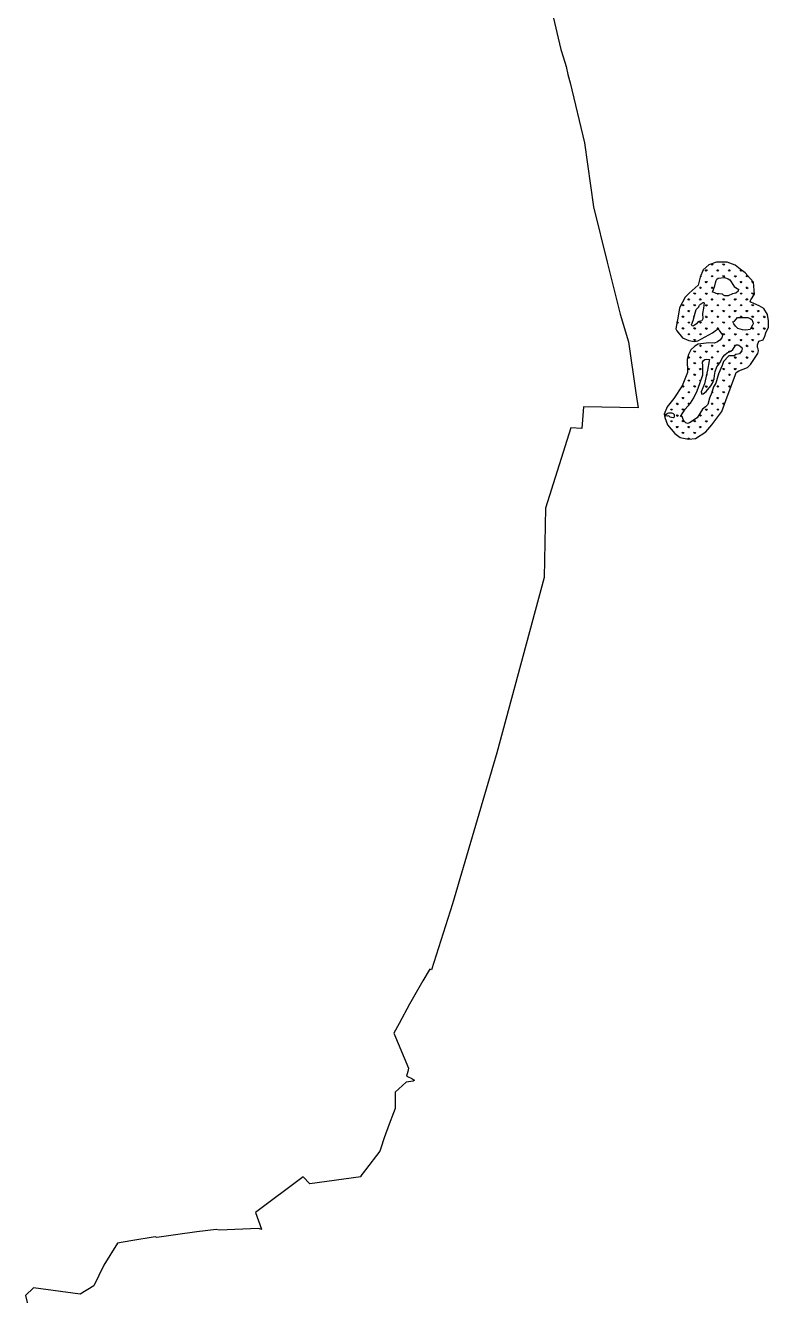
# Model space of a CAD drawing. Header units: metres. Extents: x 273377 to 358923, y 1974345 to 2116525.
# Drawn here: x 285333 to 287633, y 2006071 to 2010003 of the extents above; entities that cross this region are included whole.
import ezdxf

# ---------------------------------------------------------------- set-up
doc = ezdxf.new("R2010")
doc.units = ezdxf.units.M
doc.header["$MEASUREMENT"] = 0
doc.layers.add('DISTRICT BOUNDRY', color=86, linetype='Continuous')
doc.layers.add('MANGROOVE BUFFER ZONE', color=120, linetype='Continuous')

msp = doc.modelspace()

# ---------------------------------------------------------------- hatches: boundary and pattern name
at = {"layer": 'MANGROOVE BUFFER ZONE'}
h = msp.add_hatch(dxfattribs=at)
h.set_pattern_fill('GRASS', color=256)
h.set_pattern_definition([(90, (0, 0), (-17.96051224, 17.96051224), [4.7625, -31.15852448]), (45, (0, 0), (-17.96051224, 17.96051224), [4.7625, -20.6375]), (135, (0, 0), (-17.96051224, -17.96051224), [4.7625, -20.6375])])
h.paths.add_polyline_path([(287629, 2009108), (287618.2, 2009126.6), (287603.4, 2009134.9), (287587, 2009141.7), (287577.4, 2009146), (287576.1, 2009148.9), (287578.4, 2009153.9), (287589.7, 2009171.2), (287586.5, 2009207.8), (287576.2, 2009219.5), (287560.3, 2009237.2), (287544.7, 2009248.9), (287529.5, 2009261.1), (287513.4, 2009266.7), (287504.6, 2009269.7), (287486.2, 2009270.4), (287471.7, 2009269.6), (287448, 2009261.8), (287430.3, 2009246.1), (287421, 2009223.3), (287414.5, 2009198.9), (287387, 2009174.1), (287374.8, 2009161.7), (287357.6, 2009128.4), (287353, 2009102.7), (287345.7, 2009063.4), (287349, 2009057.6), (287366.1, 2009036.1), (287386.5, 2009027.5), (287403.5, 2009025), (287414, 2009026.1), (287459.7, 2009051.4), (287471.8, 2009060.9), (287476.4, 2009062.8), (287479.4, 2009060.2), (287482.4, 2009055.6), (287490.3, 2009045.1), (287487.9, 2009035.8), (287482.1, 2009029), (287474.5, 2009023), (287465.5, 2009019.2), (287447.6, 2009020.2), (287415, 2009016.1), (287404.1, 2009010.4), (287392.1, 2008998.4), (287384.7, 2008984.1), (287380.9, 2008968.6), (287381.8, 2008928.6), (287365.4, 2008887.1), (287340.1, 2008848.2), (287319.1, 2008821.8), (287310, 2008799.5), (287311.5, 2008788.8), (287319.9, 2008766.5), (287342.9, 2008739.6), (287358.9, 2008727.1), (287384.5, 2008722.3), (287406.9, 2008724.7), (287438.3, 2008744.7), (287456.8, 2008766.1), (287488.6, 2008807.9), (287504.6, 2008853), (287513.4, 2008875), (287521.1, 2008897.5), (287529.7, 2008919.6), (287532.1, 2008928.3), (287540.6, 2008934.2), (287567.6, 2008944.2), (287577, 2008953.5), (287599.8, 2008987.8), (287601.3, 2008995.8), (287600.8, 2009001.9), (287598.1, 2009006.1), (287598.3, 2009014.2), (287602.6, 2009025.5), (287615.8, 2009030.1), (287621.5, 2009041), (287624.3, 2009051.8), (287632.9, 2009069.1), (287632.9, 2009088.7)])
h.paths.add_polyline_path([(287522.5, 2009085.3), (287527.1, 2009087.8), (287532.3, 2009093.2), (287536.2, 2009098.4), (287568.4, 2009099.1), (287575.5, 2009096.1), (287580.7, 2009092.2), (287584.1, 2009084.2), (287585.3, 2009079.1), (287583.3, 2009075), (287578.2, 2009065.5), (287575.8, 2009061.6), (287562.4, 2009059.6), (287551.8, 2009060.5), (287537.2, 2009064.6), (287530.6, 2009071.5), (287525.1, 2009079.4)], flags=16)
h.paths.add_polyline_path([(287497.8, 2009165.5), (287493.1, 2009167.9), (287489.8, 2009171.3), (287471.1, 2009172.9), (287466.4, 2009175), (287461.4, 2009177), (287459.7, 2009177.3), (287466.4, 2009196.7), (287468.4, 2009205.8), (287470.7, 2009213.2), (287473, 2009217.4), (287477.1, 2009220.1), (287496.8, 2009222.8), (287507.3, 2009218.6), (287513.1, 2009215.5), (287526.4, 2009195), (287537.1, 2009187.6), (287539.6, 2009186.8), (287538.8, 2009179.9), (287531.6, 2009174.6), (287520.8, 2009171.9), (287508.2, 2009165.9)], flags=16)
h.paths.add_polyline_path([(287428.8, 2009110.9), (287429.5, 2009094.7), (287426.1, 2009089), (287417.5, 2009086.3), (287412.7, 2009083.6), (287410, 2009079.5), (287405.8, 2009076.2), (287403.2, 2009075), (287400, 2009073.1), (287398.3, 2009072.5), (287396.4, 2009072.9), (287395.7, 2009073.6), (287393.8, 2009076.1), (287399.5, 2009089.2), (287403.6, 2009104.9), (287406.5, 2009115.9), (287408.6, 2009123.4), (287417.4, 2009131.6), (287417.7, 2009135.1), (287419.4, 2009137.3), (287422.1, 2009139.8), (287424.1, 2009141.4), (287425.9, 2009142.5), (287428.4, 2009144.7), (287430, 2009145.3), (287431.5, 2009145.3), (287433.2, 2009143.7), (287431.4, 2009128.1)], flags=16)
h.paths.add_polyline_path([(287533.7, 2009014.2), (287537.8, 2009014.2), (287540.6, 2009012.8), (287545.6, 2009009.1), (287550, 2009006.2), (287550.6, 2009001.9), (287549.9, 2008997.2), (287547.7, 2008993.3), (287542.6, 2008986.5), (287531.8, 2008984.5), (287526.4, 2008980.5), (287510.2, 2008980.5), (287493.8, 2008962.6), (287489.1, 2008950.2), (287478.3, 2008924.2), (287469.3, 2008896), (287462, 2008884.1), (287457, 2008866.6), (287450.1, 2008849.4), (287444.5, 2008830), (287437.5, 2008822.8), (287428.3, 2008814.9), (287411.9, 2008788.6), (287387.8, 2008772.3), (287382.4, 2008770.5), (287377.1, 2008773.1), (287371.8, 2008777.8), (287368.3, 2008783.5), (287365.1, 2008792.4), (287360.5, 2008792.1), (287374.7, 2008815.2), (287391.6, 2008833.8), (287401.5, 2008850.4), (287411.5, 2008871.7), (287420, 2008894.9), (287428.9, 2008921.6), (287429.3, 2008949.6), (287428.8, 2008960.9), (287431.7, 2008966), (287435.9, 2008968.8), (287440.6, 2008969.6), (287449.6, 2008969.2), (287449.1, 2008964.7), (287444.1, 2008935.9), (287434.7, 2008893.1), (287424.4, 2008869.1), (287426, 2008861.2), (287430.5, 2008862.6), (287440, 2008870.1), (287454, 2008887), (287459.3, 2008895.7), (287464.4, 2008908.9), (287465, 2008919.5), (287467.4, 2008931.2), (287472.7, 2008946.3), (287482.1, 2008958.2), (287490.8, 2008976), (287497.3, 2008982.8), (287505.1, 2008989.8), (287516.3, 2008994.3), (287522.3, 2009000.1), (287526.2, 2009006.3), (287529.3, 2009010.8), (287531.1, 2009012.4)], flags=16)
h.paths.add_polyline_path([(287335.5, 2008803), (287337.3, 2008802), (287339.1, 2008800.1), (287340.4, 2008798.7), (287340.8, 2008797.2), (287340.5, 2008791.8), (287340.4, 2008790.3), (287338.1, 2008788.6), (287332.3, 2008789.6), (287328.2, 2008790.1), (287326.8, 2008791.2), (287325.5, 2008793), (287322.1, 2008794), (287319.4, 2008793.4), (287314.7, 2008794.1), (287312.1, 2008796.7), (287313.4, 2008799.4), (287317.7, 2008799.7), (287319, 2008801.2), (287321.1, 2008802.8), (287324.6, 2008804.2), (287332, 2008804.1)], flags=16)

# ---------------------------------------------------------------- linework, layer by layer
at = {"layer": 'DISTRICT BOUNDRY'}
msp.add_polyline3d([(286961.7, 2010046.9, 0), (286989.9, 2009928.3, 0), (286996.8, 2009906.1, 0), (287006.4, 2009875.7, 0), (287011.3, 2009851.1, 0), (287018.3, 2009824.9, 0), (287063.3, 2009639, 0), (287090.5, 2009441.6, 0), (287133.3, 2009269.8, 0), (287173.4, 2009108.9, 0), (287199.2, 2009023.5, 0), (287222.2, 2008866.1, 0), (287229, 2008819.3, 0), (287059.9, 2008822.7, 0), (287055.1, 2008755.1, 0), (287020.4, 2008756.9, 0), (286942.2, 2008508.4, 0), (286938.7, 2008294.1, 0), (286792, 2007751, 0), (286654.1, 2007284.3, 0), (286589.6, 2007079.4, 0), (286584.5, 2007081.2, 0), (286582.8, 2007078.6, 0), (286562.3, 2007045.8, 0), (286521.9, 2006973.3, 0), (286489.7, 2006913.5, 0), (286473.5, 2006883.1, 0), (286518.9, 2006775.7, 0), (286516.1, 2006764.6, 0), (286512.7, 2006750.8, 0), (286515.8, 2006749.4, 0), (286529.1, 2006743.5, 0), (286535.3, 2006739, 0), (286537.2, 2006737.6, 0), (286533.1, 2006734.7, 0), (286511.1, 2006732.1, 0), (286476.8, 2006700.7, 0), (286477.5, 2006652, 0), (286477.5, 2006650.8, 0), (286472.1, 2006636.7, 0), (286458.8, 2006601.9, 0), (286442.9, 2006559.7, 0), (286442.8, 2006559.5, 0), (286432.5, 2006527.4, 0), (286429.5, 2006518, 0), (286385.5, 2006460.7, 0), (286370.9, 2006441.7, 0), (286370.5, 2006439, 0), (286213.5, 2006417, 0), (286192.1, 2006438.8, 0), (286045.2, 2006328.5, 0), (286063.7, 2006277.4, 0), (286064.4, 2006276.3, 0), (286054.6, 2006279.2, 0), (285932.3, 2006273.5, 0), (285923.6, 2006275.7, 0), (285863.5, 2006269, 0), (285796.8, 2006259.3, 0), (285739.9, 2006250.9, 0), (285734.8, 2006253.3, 0), (285658.7, 2006241.3, 0), (285617.6, 2006233.3, 0), (285575, 2006165.8, 0), (285544.7, 2006101.8, 0), (285502.6, 2006075.2, 0), (285357.6, 2006095.7, 0), (285332.8, 2006071.3, 0), (285380.2, 2005879.7, 0)], dxfattribs=at)
at = {"layer": 'MANGROOVE BUFFER ZONE', "flags": 128}
for points in [[(287587, 2009141.7), (287577.4, 2009146), (287576.1, 2009148.9), (287578.4, 2009153.9), (287589.7, 2009171.2), (287586.5, 2009207.8), (287576.2, 2009219.5), (287560.3, 2009237.2), (287544.7, 2009248.9), (287529.5, 2009261.1), (287513.4, 2009266.7), (287504.6, 2009269.7), (287486.2, 2009270.4), (287471.7, 2009269.6), (287448, 2009261.8), (287430.3, 2009246.1), (287421, 2009223.3), (287414.5, 2009198.9), (287387, 2009174.1), (287374.8, 2009161.7), (287357.6, 2009128.4), (287353, 2009102.7), (287345.7, 2009063.4), (287349, 2009057.6), (287366.1, 2009036.1), (287386.5, 2009027.5), (287403.5, 2009025), (287414, 2009026.1), (287459.7, 2009051.4), (287471.8, 2009060.9), (287476.4, 2009062.8), (287479.4, 2009060.2), (287482.4, 2009055.6), (287490.3, 2009045.1), (287487.9, 2009035.8), (287482.1, 2009029), (287474.5, 2009023), (287465.5, 2009019.2), (287447.6, 2009020.2), (287415, 2009016.1), (287404.1, 2009010.4), (287392.1, 2008998.4), (287384.7, 2008984.1), (287380.9, 2008968.6), (287381.8, 2008928.6), (287365.4, 2008887.1), (287340.1, 2008848.2), (287319.1, 2008821.8), (287310, 2008799.5), (287311.5, 2008788.8), (287319.9, 2008766.5), (287342.9, 2008739.6), (287358.9, 2008727.1), (287384.5, 2008722.3), (287406.9, 2008724.7), (287438.3, 2008744.7), (287456.8, 2008766.1), (287488.6, 2008807.9), (287504.6, 2008853), (287513.4, 2008875), (287521.1, 2008897.5), (287529.7, 2008919.6), (287532.1, 2008928.3), (287540.6, 2008934.2), (287567.6, 2008944.2), (287577, 2008953.5), (287599.8, 2008987.8), (287601.3, 2008995.8), (287600.8, 2009001.9), (287598.1, 2009006.1), (287598.3, 2009014.2), (287602.6, 2009025.5), (287615.8, 2009030.1), (287621.5, 2009041), (287624.3, 2009051.8), (287632.9, 2009069.1), (287632.9, 2009088.7), (287629, 2009108), (287618.2, 2009126.6), (287603.4, 2009134.9)], [(287497.8, 2009165.5), (287493.1, 2009167.9), (287489.8, 2009171.3), (287471.1, 2009172.9), (287466.4, 2009175), (287461.4, 2009177), (287459.7, 2009177.3), (287466.4, 2009196.7), (287468.4, 2009205.8), (287470.7, 2009213.2), (287473, 2009217.4), (287477.1, 2009220.1), (287496.8, 2009222.8), (287507.3, 2009218.6), (287513.1, 2009215.5), (287526.4, 2009195), (287537.1, 2009187.6), (287539.6, 2009186.8), (287538.8, 2009179.9), (287531.6, 2009174.6), (287520.8, 2009171.9), (287508.2, 2009165.9)], [(287433.2, 2009143.7), (287431.4, 2009128.1), (287428.8, 2009110.9), (287429.5, 2009094.7), (287426.1, 2009089), (287417.5, 2009086.3), (287412.7, 2009083.6), (287410, 2009079.5), (287405.8, 2009076.2), (287403.2, 2009075), (287400, 2009073.1), (287398.3, 2009072.5), (287396.4, 2009072.9), (287395.7, 2009073.6), (287393.8, 2009076.1), (287399.5, 2009089.2), (287403.6, 2009104.9), (287406.5, 2009115.9), (287408.6, 2009123.4), (287417.4, 2009131.6), (287417.7, 2009135.1), (287419.4, 2009137.3), (287422.1, 2009139.8), (287424.1, 2009141.4), (287425.9, 2009142.5), (287428.4, 2009144.7), (287430, 2009145.3), (287431.5, 2009145.3)], [(287536.2, 2009098.4), (287568.4, 2009099.1), (287575.5, 2009096.1), (287580.7, 2009092.2), (287584.1, 2009084.2), (287585.3, 2009079.1), (287583.3, 2009075), (287578.2, 2009065.5), (287575.8, 2009061.6), (287562.4, 2009059.6), (287551.8, 2009060.5), (287537.2, 2009064.6), (287530.6, 2009071.5), (287525.1, 2009079.4), (287522.5, 2009085.3), (287527.1, 2009087.8), (287532.3, 2009093.2)], [(287533.7, 2009014.2), (287537.8, 2009014.2), (287540.6, 2009012.8), (287545.6, 2009009.1), (287550, 2009006.2), (287550.6, 2009001.9), (287549.9, 2008997.2), (287547.7, 2008993.3), (287542.6, 2008986.5), (287531.8, 2008984.5), (287526.4, 2008980.5), (287510.2, 2008980.5), (287493.8, 2008962.6), (287489.1, 2008950.2), (287478.3, 2008924.2), (287469.3, 2008896), (287462, 2008884.1), (287457, 2008866.6), (287450.1, 2008849.4), (287444.5, 2008830), (287437.5, 2008822.8), (287428.3, 2008814.9), (287411.9, 2008788.6), (287387.8, 2008772.3), (287382.4, 2008770.5), (287377.1, 2008773.1), (287371.8, 2008777.8), (287368.3, 2008783.5), (287365.1, 2008792.4), (287360.5, 2008792.1), (287374.7, 2008815.2), (287391.6, 2008833.8), (287401.5, 2008850.4), (287411.5, 2008871.7), (287420, 2008894.9), (287428.9, 2008921.6), (287429.3, 2008949.6), (287428.8, 2008960.9), (287431.7, 2008966), (287435.9, 2008968.8), (287440.6, 2008969.6), (287449.6, 2008969.2), (287449.1, 2008964.7), (287444.1, 2008935.9), (287434.7, 2008893.1), (287424.4, 2008869.1), (287426, 2008861.2), (287430.5, 2008862.6), (287440, 2008870.1), (287454, 2008887), (287459.3, 2008895.7), (287464.4, 2008908.9), (287465, 2008919.5), (287467.4, 2008931.2), (287472.7, 2008946.3), (287482.1, 2008958.2), (287490.8, 2008976), (287497.3, 2008982.8), (287505.1, 2008989.8), (287516.3, 2008994.3), (287522.3, 2009000.1), (287526.2, 2009006.3), (287529.3, 2009010.8), (287531.1, 2009012.4)], [(287335.5, 2008803), (287337.3, 2008802), (287339.1, 2008800.1), (287340.4, 2008798.7), (287340.8, 2008797.2), (287340.5, 2008791.8), (287340.4, 2008790.3), (287338.1, 2008788.6), (287332.3, 2008789.6), (287328.2, 2008790.1), (287326.8, 2008791.2), (287325.5, 2008793), (287322.1, 2008794), (287319.4, 2008793.4), (287314.7, 2008794.1), (287312.1, 2008796.7), (287313.4, 2008799.4), (287317.7, 2008799.7), (287319, 2008801.2), (287321.1, 2008802.8), (287324.6, 2008804.2), (287332, 2008804.1)]]:
    msp.add_lwpolyline(points, close=True, dxfattribs=at)

doc.saveas('drawing.dxf')
